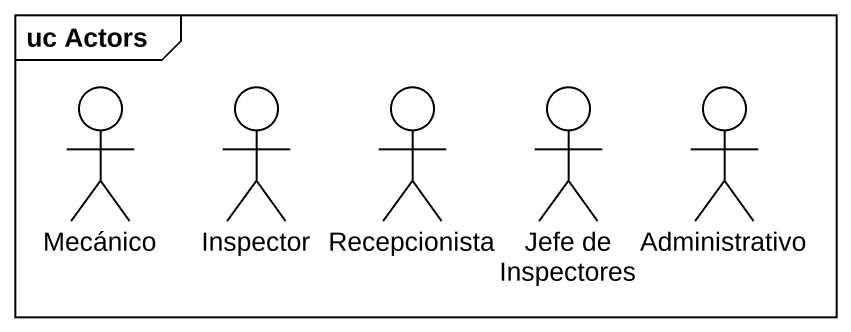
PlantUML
@startuml
mainframe uc Actors
actor Mecánico
actor Inspector
actor Recepcionista
actor "Jefe de Inspectores" as Jefe_de_Inspectores
actor Administrativo
@enduml
